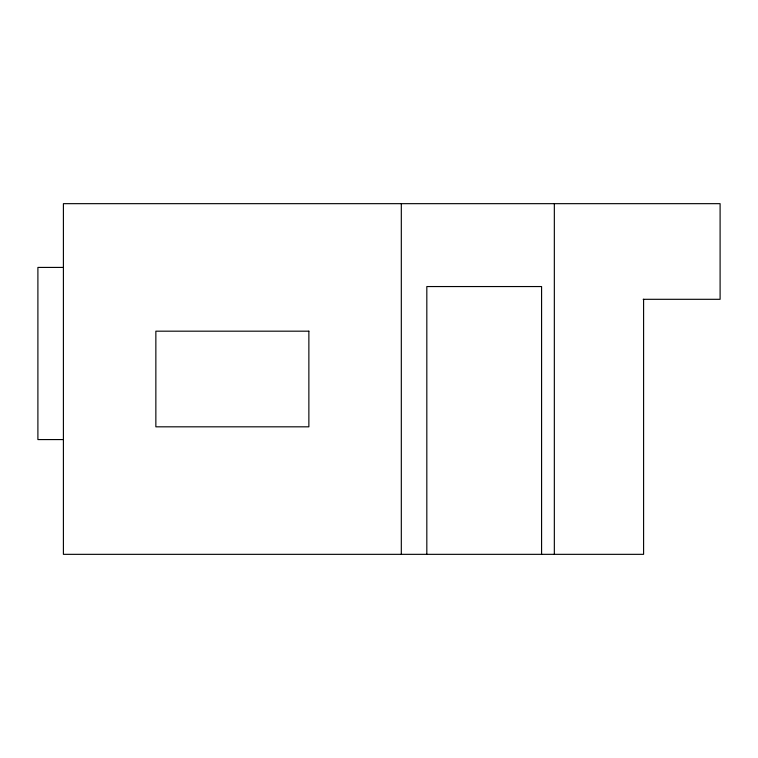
<?xml version="1.0" encoding="UTF-8"?>
<svg xmlns="http://www.w3.org/2000/svg" width="758" height="758" viewBox="0 0 758 758"><rect width="100%" height="100%" fill="white"/><g stroke="black" fill="none" stroke-linecap="round" stroke-linejoin="round"><path stroke-width="1.14" d="M63.407 267.422L37.9 267.422L37.9 439.574L63.407 439.574M643.135 299.306L720.1 299.306L720.1 203.665L63.407 203.665L63.407 554.335L643.589 554.335L643.589 299.306M554.335 203.665L554.335 554.335M541.582 554.335L541.582 286.552L426.82 286.552L426.82 554.335M401.314 203.665L401.314 554.335M308.866 331.18L155.854 331.18L155.854 426.82L308.866 426.82L308.866 331.18"/></g></svg>
